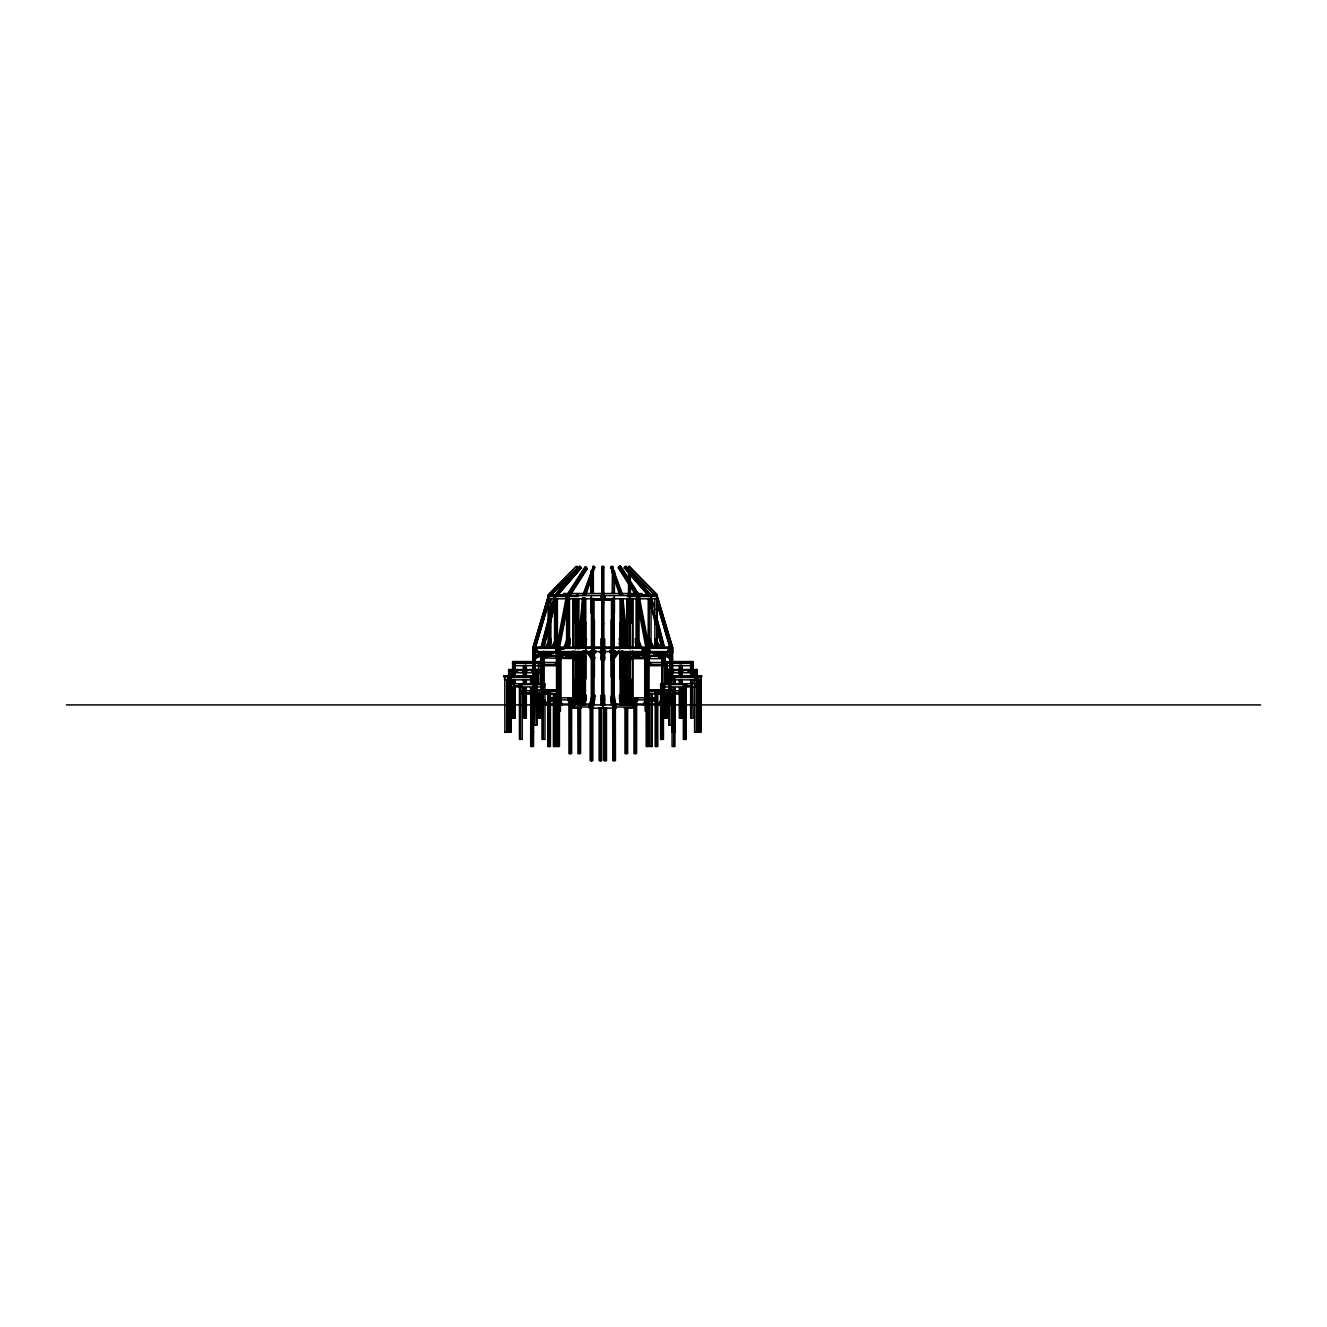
<?xml version="1.0" encoding="UTF-8"?>
<svg xmlns="http://www.w3.org/2000/svg" width="1327" height="1327" viewBox="0 0 1327 1327"><rect width="100%" height="100%" fill="white"/><g stroke="black" fill="none" stroke-linecap="round" stroke-linejoin="round"><path stroke-width="1.5" d="M582.951 603.022L582.968 597.432M584.908 597.432L584.494 606.804M566.546 599.306L566.579 595.574L584.759 567.276L586.352 567.276L587.28 568.736L570.046 595.574M567.21 603.022L567.259 595.574L585.439 567.276L586.6 568.736L570.444 593.899M585.671 567.276L567.492 595.574L565.733 610.586M559.513 647.443L568.105 603.022L568.155 595.574L586.352 567.276M550.042 620.041L554.47 603.022L554.537 597.432M554.985 597.432L554.47 603.022M535.245 647.443L548.466 603.022L548.549 595.574L533.172 647.443M535.444 647.443L548.615 603.022L548.698 595.574M579.683 627.489L582.769 597.565M579.186 639.564L583.2 601.562M579.766 637.458L580.181 633.477M581.209 623.508L581.823 617.519M582.852 607.534L583.266 603.553M579.202 647.443L582.802 612.477M579.484 647.443L583.084 612.477M580.314 647.443L582.735 623.839L581.906 623.839M557.224 647.443L567.492 595.574M558.982 645.469L562.631 627.771M563.179 623.839L565.236 614.368M581.773 648.322L582.852 638.751L580.961 648.322L580.927 647.443M582.553 644.491L583.299 640.659M585.688 642.583L586.451 638.751L585.622 638.751M585.854 645.917L586.451 638.751M589.42 704.902L592.157 695.331M590.25 704.902L591.311 699.445L591.311 650.678M591.079 704.902L592.157 699.445L591.311 699.445M593.982 695.846L594.927 695.331L593.849 704.902M593.783 701.071L594.927 695.331M624.005 701.286L626.012 695.331M624.884 701.071L625.631 697.239M540.736 648.322L548.831 617.519M549.876 613.522L554.039 597.565M541.466 647.443L548.748 619.51L541.615 647.443M543.108 643.446L544.667 637.458M542.892 647.443L548.532 625.797M548.101 629.728L543.241 648.322M549.992 621.948L554.57 604.913M543.921 647.443L548.549 629.728M550.075 623.839L555.018 604.913M533.122 675.592L532.956 647.443L548.499 595.574M535.677 645.469L547.139 606.804M582.984 594.695L593.484 566.397L592.024 573.612M583.814 594.695L593.484 566.397M584.079 594.695L594.596 566.397L592.472 575.52M584.809 594.695L590.714 577.444M585.091 594.695L590.979 577.444M592.29 573.612L593.766 566.397M585.92 594.695L591.162 579.352M612.46 573.612L611.001 566.397L620.505 594.695M620.787 594.695L611.614 567.856L612.112 566.397L622.612 594.695M621.617 594.695L612.444 567.856L612.941 566.397M563.676 648.322L567.226 638.751M564.224 647.443L564.323 648.322L567.044 641.074M565.883 648.322L570.162 638.751L570.162 642.865L568.138 648.322M566.612 648.322L570.162 638.751M568.354 645.917L570.162 642.865M577.776 651.972L586.07 659.834L586.07 657.462L580.828 652.751M581.01 701.071L583.15 695.331M580.264 704.902L582.951 697.654M581.79 704.902L586.07 695.331L586.07 699.445L584.062 704.902M582.52 704.902L586.07 695.331M583.382 704.902L586.07 699.445M646.149 658.656L648.007 657.877M643.23 704.902L646.796 695.331M643.91 704.902L646.614 697.654M644.773 704.902L646.796 699.445M645.453 704.902L645.768 704.023M551.103 648.322L556.345 638.751L551.551 648.322L551.584 647.443M553.177 648.322L555.897 642.865L555.897 638.751M574.359 701.286L577.776 695.331L576.183 698.516M574.608 704.902L577.345 699.445L577.345 695.331M575.055 704.902L577.776 699.445M653.266 651.972L652.884 652.751L663.533 659.834M661.742 658.656L663.152 657.877L662.77 658.656M658.308 704.902L661.924 697.654M658.739 704.902L661.145 700.109M659.768 704.902L661.592 701.286M664.313 695.846L665.009 695.331L660.216 704.902M660.365 704.902L660.813 704.023M660.813 704.902L661.244 704.023M663.036 702.497L665.009 699.445L662.72 704.023M544.783 648.322L548.416 641.936M550.091 639.249L550.373 642.865M545.281 648.322L550.887 638.751L550.887 642.865L547.636 648.322M550.887 638.751L545.447 648.322L545.596 647.443M573.297 698.516L575.271 695.331L575.271 699.445L572.169 704.902M571.539 701.883L575.271 695.331M572.518 704.023L575.105 699.445M660.962 651.972L660.514 652.751L671.047 658.822M666.668 704.902L672.109 695.331L666.817 704.902M667.182 704.902L670.815 698.516M669.024 704.902L672.109 699.445M669.521 704.902L670.035 704.023M669.687 704.902L670.235 693.872M579.219 657.18L581.84 652.751M583.216 653.697L579.567 659.834L580.413 659.834M611.498 659.834L610.669 657.462L612.527 654.311M610.669 659.834L612.775 656.284M613.804 654.924L615.562 651.972M616.242 652.751L613.439 657.462L617.072 652.751M617.088 653.697L614.003 657.877M613.439 659.834L618.482 652.751M574.923 585.506L577.079 582.155M579.236 578.804L582.47 573.778M570.212 593.899L585.307 570.411M635.55 594.695L618.299 567.856L619.245 566.397L620.82 566.397L639.017 594.695L638.984 602.574M618.299 567.856L620.14 566.397L638.337 594.695M619.891 567.856L620.82 566.397M558.12 594.695L581.342 567.856L580.081 566.397L554.553 595.574M556.278 593.202L573.198 573.845M556.876 593.202L564.605 584.262M567.193 581.292L572.352 575.337M557.075 594.695L581.342 567.856M557.522 594.695L580.762 567.856L579.501 566.397M557.672 594.695L580.911 567.856L579.65 566.397M647.476 594.695L624.237 567.856L625.498 566.397L651.043 595.574M626.095 566.397L624.685 567.856L647.924 594.695M624.237 567.856L626.543 566.397M548.35 598.809L548.35 594.695L576.416 566.397L578.008 567.856L551.368 594.695M551.219 594.695L578.008 567.856M627.787 567.856L654.228 594.695L627.588 567.856L629.23 566.397L656.882 594.695L656.882 647.443M629.38 566.397L627.588 567.856M559.165 655.107L561.785 652.751M563.726 652.37L558.12 657.462L564.058 652.751M560.492 656.284L565.534 651.756M559.165 657.877L565.733 651.972L558.12 659.834L566.695 652.751L571.257 655.787M624.768 652.751L619.51 657.462L624.121 653.929M627.422 652.751L619.51 659.834L629.18 651.756M625.448 655.521L629.396 651.972L629.595 704.023M623.093 658.656L621.235 657.877L623.093 658.656L629.678 652.751M622.446 659.834L630.342 652.751M541.034 659.834L540.587 657.462L547.653 652.751M546.691 653.68L540.587 657.462M543.473 656.517L547.719 653.68M545.015 656.848L549.66 653.747M540.587 659.834L551.667 652.751L551.286 651.972M543.572 658.822L553.143 652.453M544.02 658.822L553.143 652.751M632.05 654.626L634.887 652.751M632.498 654.626L635.334 652.751M632.614 654.924L635.567 652.967M541.001 652.751L532.807 657.462L532.807 659.834L545.563 652.453M541.516 652.751L533.321 657.462L533.321 659.834L545.579 652.751L544.999 651.972L534.565 657.877L535.345 658.656L534.565 657.877M638.37 652.751L630.474 657.462M632.448 656.517L637.424 653.68M639.116 653.747L632.067 657.877L632.515 658.656L641.372 653.763M634.107 656.898L637.474 654.924M641.323 653.481L630.474 659.834M593.982 567.856L592.655 566.397M594.264 567.856L595.093 567.856M602.939 567.856L603.835 567.856M610.503 567.856L611.332 567.856M611.614 567.856L612.444 567.856M587.28 568.736L584.759 567.276M612.477 570.826L612.178 593.053M548.35 594.695L565.202 594.695M601.761 594.695L603.835 594.695M639.017 594.695L629.529 594.695L629.529 595.574M641.14 594.695L657.247 594.695L657.247 596.453L640.642 596.453M548.184 595.574L657.396 595.574M548.35 596.453L564.954 596.453M566.579 596.453L578.108 596.453M601.761 596.453L603.835 596.453M627.489 596.453L639.017 596.453M548.698 598.809L601.761 598.809M602.939 598.809L656.882 598.809M592.19 599.257L602.309 599.257M603.271 599.257L613.389 599.257M592.19 599.704L602.309 599.704M603.271 599.704L613.389 599.704M592.19 600.136L602.309 600.136M603.271 600.136L613.389 600.136M566.529 603.022L568.105 603.022M602.939 603.022L603.835 603.022M647.46 689.808L647.46 647.443L637.424 595.574L637.491 603.022L638.901 606.804M650.678 603.022L655.057 618.15M672.424 647.443L656.882 595.574L656.981 603.022L670.467 648.322M593.351 613.256L591.112 613.256L591.112 597.084M612.178 613.256L614.418 613.256L614.418 597.084M628.55 613.256L630.342 613.256M592.157 620.024L594.396 620.024L594.396 676.621L592.157 676.621M613.439 620.024L611.2 620.024L611.2 676.621L613.439 676.621M627.804 620.024L626.012 620.024L626.012 648.322M574.757 622.396L575.984 622.396M577.776 622.396L579.584 622.396L579.584 648.654M583.814 622.396L585.97 622.396L585.97 678.976L583.814 678.976M620.19 622.396L619.626 648.654M629.612 622.396L630.839 622.396M562.499 623.839L564.075 623.839M580.811 623.839L581.641 623.839M602.939 623.839L603.835 623.839M622.844 623.839L623.673 623.839M623.955 623.839L624.785 623.839M641.522 623.839L643.097 623.839M656.102 623.839L662.704 647.443M601.761 638.751L600.882 638.751L600.882 659.834L601.761 659.834M603.835 638.751L604.714 638.751L604.714 659.834L603.835 659.834M619.145 638.751L620.306 644.69M637.441 648.322L635.417 642.865L635.417 638.751L639.714 648.322M648.223 638.751L648.223 642.865M654.476 648.322L649.251 638.751L653.133 646.514M657.81 648.322L654.709 642.865L654.709 638.751L660.299 648.322M555.897 642.865L553.608 648.322L553.707 647.443M585.622 642.865L586.451 642.865M600.882 642.865L601.761 642.865M652.42 648.322L649.251 642.865L651.972 648.322L651.905 647.443M654.709 642.865L657.446 647.443M532.956 647.443L603.835 647.443M604.1 647.443L672.623 647.443L672.623 675.592M672.789 648.322L532.807 648.322L532.807 652.751M532.956 649.202L537.302 649.202M556.544 649.202L563.975 649.202M601.761 649.202L603.835 649.202M641.621 649.202L649.052 649.202M668.294 649.202L672.623 649.202M533.471 650.678L537.601 650.678M555.864 650.678L555.184 652.751M558.8 650.678L559.48 652.751M600.882 650.678L600.003 652.751L601.761 652.751M604.714 650.678L605.593 652.751L603.835 652.751M642.218 650.678L646.796 650.678M649.732 650.678L650.396 652.751M667.979 650.678L672.109 650.678M672.789 650.678L672.623 652.751M556.312 651.557L536.158 651.557L536.174 647.443M600.949 651.557L560.575 651.557L560.624 647.443M603.802 651.557L644.806 651.557M648.737 651.557L669.322 651.557L669.239 647.443M532.658 652.751L592.273 652.751M594.081 652.751L595.757 652.751L595.757 650.678M546.741 655.389L557.075 655.389M562.466 655.389L568.603 655.389M636.977 655.389L643.131 655.389M647.626 655.389L663.334 655.389M540.686 656.284L556.842 656.284M648.754 656.284L660.879 656.284M663.583 656.284L664.91 656.284M556.544 657.462L556.544 659.834M559.845 657.462L572.136 657.462M570.262 652.751L577.776 657.462L570.71 652.751M586.07 657.462L580.148 652.751M591.311 657.462L592.157 657.462L589.354 652.751M594.081 657.462L594.927 657.462L594.081 659.834M600.882 657.462L601.761 657.462M603.835 657.462L604.714 657.462M610.669 657.462L614.301 652.751L614.268 650.678M627.804 657.462L627.804 659.834M632.879 657.462L645.171 657.462M641.538 652.751L647.46 657.462L642.218 652.751M649.052 659.834L649.732 657.462L643.794 652.751M664.081 652.751L672.275 657.462L672.275 659.834L659.668 652.453M627.406 657.877L625.316 658.656L627.256 658.656M574.11 658.64L542.428 657.877L543.838 658.656M578.34 658.656L580.281 658.656M631.486 658.64L647.725 658.656M649.185 658.64L663.334 658.64M670.599 658.656L663.633 653.747M577.776 659.834L577.345 657.462M625.183 659.834L626.012 659.834L623.922 656.284M541.598 661.592L512.57 661.592L512.72 675.526L512.769 663.351M663.998 661.592L693.026 661.592L693.026 675.526M512.57 662.472L556.842 662.472M647.41 662.472L693.026 662.472M512.57 663.351L540.786 663.351M664.794 663.351L693.026 663.351L692.81 675.526L692.611 661.592M542.594 664.528L555.432 664.528L555.432 662.472M663.002 664.528L650.147 664.528L650.147 662.472M514.926 665.706L541.598 665.706M542.693 665.706L556.842 665.706M647.41 665.706L663.566 665.706M666.021 665.706L692.661 665.706M665.159 669.538L696.94 669.538L696.94 676.521L696.575 669.538M508.656 670.434L536.871 670.434M668.708 670.434L696.94 670.434M511.011 672.789L540.437 672.789L540.271 669.538L508.656 669.538L508.606 732.305M665.159 672.789L696.575 672.789M533.703 676.621L503.878 676.621L503.878 675.725L533.703 675.725L533.703 683.587M536.523 676.621L536.373 679.855M627.804 676.621L626.012 676.621L626.012 654.393M669.073 676.621L669.073 679.855M671.893 676.621L701.718 676.621L701.618 675.725L671.893 675.725L671.893 683.587M508.158 677.5L533.703 677.5M671.893 677.5L697.421 677.5M508.888 678.678L507.959 678.678L508.009 675.725M574.757 678.976L575.984 678.976M577.776 678.976L579.584 678.976M620.19 678.976L619.626 652.702M629.612 678.976L630.839 678.976M536.523 679.855L504.592 679.855L504.525 675.725M672.922 679.855L701.004 679.855L701.071 675.725M509.203 683.687L544.966 683.687L544.966 739.388L542.146 739.388L542.063 655.306M696.393 683.687L660.63 683.687L660.63 739.388L663.45 739.388L663.45 684.566M519.438 684.566L544.966 684.566M660.63 684.566L686.159 684.566M519.72 685.744L513.333 685.744L513.333 683.687M684.765 685.744L692.246 685.744L692.246 683.687M509.203 686.922L543.937 686.922M662.107 686.922L696.393 686.922M530.7 689.874L559.413 689.874M646.183 689.874L674.896 689.874M520.466 690.753L559.413 690.753M646.183 690.753L685.13 690.753M530.7 691.649L535.809 691.649M547.802 691.649L559.413 691.649M646.183 691.649L657.794 691.649M672.656 691.649L674.896 691.649M532.094 692.827L524.613 692.827L524.613 690.753M548.217 692.827L535.328 692.827L535.328 690.753M657.064 692.827L670.268 692.827L670.268 690.753M674.614 692.827L680.983 692.827M520.466 694.004L557.473 694.004M648.123 694.004L685.13 694.004M533.471 695.331L538.928 704.902M601.761 695.331L600.882 695.331L600.882 704.902M603.835 695.331L604.714 695.331L604.714 704.902M611.747 704.902L610.669 699.445L611.498 695.331M602.989 704.902L602.989 708.154L616.275 708.154L614.268 695.331L613.439 695.331L615.346 704.902L615.446 760.603L612.792 760.603L612.676 704.902M621.534 704.902L619.51 699.445L619.51 695.331L623.79 704.902M628.782 695.331L627.804 695.331L629.877 699.462M630.474 695.331L634.87 703.31M549.726 697.836L580.596 697.836L580.596 753.537L577.942 753.537L577.942 708.867M625 697.836L655.853 697.836M568.968 698.715L580.596 698.715M625 698.715L636.612 698.715M594.081 699.445L594.927 699.445M600.882 699.445L601.761 699.445M603.835 699.445L604.714 699.445M610.669 699.445L612.56 704.902M625.183 699.445L626.012 699.445M569.233 699.893L552.032 699.893L552.032 697.836M635.401 699.893L653.564 699.893L653.564 697.836M549.726 701.071L560.243 701.071M578.655 701.071L568.138 701.071L568.138 697.836M626.941 701.071L637.441 701.071L637.441 697.836M645.353 701.071L655.853 701.071M594.081 704.023L532.956 704.023L532.807 732.305M600.882 704.023L604.714 704.023M611.498 704.023L649.052 704.023M650.263 704.023L672.623 704.023M66.35 704.902L1260.65 704.902M590.15 705.782L592.804 705.782M613.505 705.782L615.446 705.782M590.78 706.976L573.198 706.976L573.198 704.902M614.219 706.976L632.382 706.976L632.382 704.902M570.909 708.154L581.425 708.154M624.171 708.154L634.671 708.154M559.115 711.09L560.442 711.09L560.442 658.308M647.377 711.09L645.154 711.09L645.154 658.308M538.397 693.805L538.397 718.172L543.174 718.172M662.405 718.172L667.182 718.172M508.656 725.239L509.021 669.538M536.871 669.538L536.871 725.239L534.482 725.239L534.482 704.936M668.708 725.239L671.097 725.239L671.097 704.936M504.741 732.305L507.13 732.305L506.931 679.524M531.314 732.305L530.568 687.651M531.911 732.305L533.703 732.305M672.341 732.305L671.893 687.651M674.862 732.305L675.012 687.651M698.45 679.524L698.45 732.305L700.855 732.305L700.789 675.725M664.744 652.751L671.18 656.517M664.23 652.751L672.275 657.462M567.077 652.751L575.271 657.462L575.271 659.834L564.688 653.73M566.563 652.751L573.148 656.517M566.795 653.946L573.513 657.877M566.115 653.747L571.39 656.848M563.909 653.481L574.757 659.834M657.927 652.751L665.009 657.462L658.905 653.68M654.36 652.751L665.009 659.834L653.481 652.453M652.436 652.751L663.085 659.834M571.738 652.751L574.574 654.626M644.474 652.751L649.732 657.462M642.749 653.166L646.697 656.699M642.467 653.929L645.104 656.284M638.469 651.756L647.46 659.834L638.884 652.751M578.174 652.751L586.07 659.834M574.823 651.756L583.814 659.834M575.238 652.751L583.15 659.834M629.18 566.397L657.247 594.695M577.643 567.856L576.2 566.397L548.698 594.695L548.698 647.443M637.706 579.799L650.595 594.695M637.557 579.799L650.446 594.695M637.109 579.799L642.268 585.754M646.133 590.216L648.721 593.202M625.266 567.856L648.505 594.695M624.835 567.856L648.074 594.695M579.053 566.397L580.314 567.856M619.925 566.397L638.105 594.695M619.245 566.397L637.424 594.695L637.424 647.443M619.211 567.856L636.462 594.695M618.979 567.856L636.23 594.695M590.598 652.934L592.555 656.235M589.47 652.038L591.427 655.339M591.593 657.877L588.093 651.972L592.157 659.834L587.115 652.751M656.517 640.775L660.813 648.322M656.119 640.344L660.664 648.322M654.709 638.751L660.149 648.322L660.166 647.443M630.474 699.445L633.576 704.902M630.325 699.445L633.427 704.902M533.719 696.924L538.414 704.902M536.423 704.902L533.321 699.445L536.572 704.902L536.722 725.239M535.411 704.023L536.058 704.902M629.844 698.516L628.252 695.331L628.252 699.445L630.972 704.902M627.804 699.445L630.541 704.902L630.474 651.242M629.064 704.023L629.512 704.902M544.899 700.109L547.288 704.902M545.032 701.286L546.84 704.902M542.627 698.516L540.587 695.331L545.38 704.902L544.783 704.023M543.307 704.023L540.587 699.445L543.307 704.902M639.216 641.074L641.92 648.322M638.387 640.659L641.273 648.322M635.417 638.751L638.984 648.322M636.661 644.391L637.706 648.322M623.308 697.654L625.332 703.094M622.479 697.239L625.332 704.902M619.51 695.331L623.06 704.902M620.754 700.971L621.882 704.023M558.982 695.846L562.349 704.902M559.546 699.163L561.669 704.902M559.364 700.971L560.823 704.902M556.726 695.846L555.864 695.331L555.864 699.445M559.812 704.023L560.143 704.902M557.556 704.023L557.887 704.902M612.112 566.397L614.683 573.944M616.624 579.6L621.136 592.804M613.771 577.444L619.676 594.695M657.097 595.574L672.623 647.443M657.893 604.913L670.5 647.443M656.981 603.022L670.052 648.322M651.557 597.565L654.675 609.541M656.235 615.529L664.562 647.443M664.114 647.443L656.318 617.519L663.981 647.443M656.251 619.51L657.81 625.498M651.507 606.804L655.107 620.041M656.981 627.771L662.256 647.443M651.076 606.804L655.024 621.948M656.533 627.771L661.659 647.443M623.109 640.659L624.635 648.322L624.702 647.443M623.043 644.391L623.823 648.322M619.145 642.865L620.207 648.322M614.517 704.902L613.439 699.445L614.268 695.331M581.16 699.163L579.567 695.331L580.397 699.462M649.052 647.443L639.017 595.574L639.067 603.022M648.372 647.443L638.337 595.574L638.37 601.164M648.14 647.443L638.105 595.574L638.154 601.164M638.387 603.022L639.116 606.804M640.958 616.259L642.052 621.948M642.417 623.839L643.18 627.771M643.943 631.702L646.979 647.443M639.631 610.586L641.82 621.948M642.185 623.839L642.948 627.771M643.711 631.702L646.763 647.443M637.491 603.022L646.067 648.322M623.027 599.555L626.51 633.477M623.027 606.804L627.007 645.469M622.944 609.541L623.358 613.522M624.387 623.508L625.199 631.486M626.029 639.465L626.444 643.446M623.375 618.15L626.394 647.443M623.093 618.15L626.112 647.443M623.043 625.797L625.282 647.443M651.059 597.432L651.109 603.022M701.485 675.725L701.353 676.621M700.706 675.725L700.639 732.305M700.44 675.725L700.341 679.855M699.91 675.725L699.91 676.621M699.561 675.725L699.561 676.621M698.815 732.305L698.815 679.524L698.616 732.305M698.599 675.725L698.599 676.621M697.869 676.621L697.869 679.855M697.571 675.725L697.421 732.305L694.602 732.305L694.552 670.434M696.426 669.538L696.426 672.789M696.393 675.725L696.393 732.305M695.962 683.687L695.962 686.922M694.751 670.434L694.9 676.521M693.026 679.59L692.661 683.654M692.661 687.718L693.026 718.172L690.637 718.172L690.637 687.718M692.246 661.592L692.246 662.472M692.213 669.538L692.213 671.611M691.433 661.592L691.433 662.472M691.35 669.538L691.35 671.611M690.836 663.351L690.786 675.526M690.985 679.59L690.836 683.654M690.985 687.718L690.786 718.172M690.67 661.592L690.67 662.472M690.637 663.351L690.637 675.526M690.637 679.59L690.637 683.654M690.405 661.592L690.405 662.472M689.94 661.592L689.94 662.472M689.642 661.592L689.642 662.472M688.912 661.592L688.912 662.472M688.962 669.538L688.962 671.611M688.315 661.592L688.315 662.472M688.099 669.538L688.099 671.611M687.286 661.592L687.286 662.472M686.722 661.592L686.722 662.472M686.606 683.687L686.606 686.922M686.159 683.687L686.159 739.388L683.339 739.388L683.339 684.566M685.694 661.592L685.694 662.472M685.711 684.566L685.561 739.388M685.246 661.592L685.246 662.472M685.13 683.687L685.13 739.388M684.682 690.753L684.682 694.004M683.986 661.592L683.986 662.472M683.936 684.566L683.936 739.388M683.787 684.566L683.787 739.388M682.924 669.538L682.924 671.611M682.41 661.592L682.41 662.472M682.178 661.592L682.178 662.472M682.178 665.391L682.178 675.526M682.178 679.59L682.178 683.654M682.178 687.718L682.178 718.172L679.275 718.172L679.275 687.718M681.497 665.391L681.497 675.526M681.497 679.59L681.497 683.654M681.497 687.718L681.497 718.172M681.282 665.391L681.282 675.526M681.282 679.59L681.282 683.654M681.282 687.718L681.282 718.172M680.851 665.391L680.851 675.526M680.851 679.59L680.851 683.654M680.851 687.718L680.851 718.172M680.602 661.592L680.602 662.472M680.17 665.391L680.17 675.526M680.17 679.59L680.17 683.654M680.17 687.718L680.17 718.172M679.955 665.391L679.955 675.526M679.955 679.59L679.955 683.654M679.955 687.718L679.955 718.172M679.507 661.592L679.507 662.472M679.673 669.538L679.673 671.611M679.308 661.592L679.308 662.472M679.275 665.391L679.275 675.526M679.275 679.59L679.275 683.654M678.81 669.538L678.81 671.611M678.462 661.592L678.462 662.472M675.625 661.592L675.625 662.472M675.327 690.753L675.327 694.004M675.061 661.592L675.061 662.472M675.012 679.524L675.012 683.587M674.813 679.524L674.862 683.587M674.813 687.651L674.896 746.454L672.076 746.454L672.076 693.673M674.713 677.5L674.713 683.587M674.713 687.651L674.713 691.715M674.265 677.5L674.265 683.587M674.265 687.651L674.298 746.454M674.116 677.5L674.116 683.587M674.116 687.651L674.116 691.715M673.635 669.538L673.635 671.611M673.685 677.5L673.685 683.587M673.685 687.651L673.851 746.454M673.419 690.753L673.419 694.004M672.673 689.874L672.673 690.753M672.275 647.443L672.275 675.592M672.109 648.322L672.109 652.751L609.839 652.751L609.839 650.678M671.96 650.678L671.96 652.751M671.08 689.874L671.08 690.753M670.599 651.242L670.599 689.808M670.599 693.872L670.599 699.959M670.45 651.242L670.384 689.808M670.384 693.872L670.45 699.959M670.235 651.242L670.235 689.808M670.002 647.443L670.002 648.322M669.604 647.443L669.654 648.322M669.521 669.538L669.521 671.611M669.505 689.874L669.588 690.753M669.19 647.443L669.19 648.322M669.073 669.538L669.073 725.239M668.825 647.443L668.775 648.322M668.708 669.538L668.874 725.239M668.41 647.443L668.559 651.557M668.559 669.538L668.559 672.789M668.261 647.443L668.377 648.322M668.012 647.443L667.962 648.322M667.547 647.443L667.597 648.322M667.199 647.443L667.149 648.322M667.182 663.351L667.033 683.654M667.182 693.805L667.033 718.172L666.834 693.805M666.784 647.443L666.735 648.322M666.983 663.351L666.834 683.654M666.536 689.874L666.486 690.753M666.37 647.443L666.32 648.322M666.187 661.592L666.187 662.472M666.054 647.443L665.905 648.322M665.972 689.874L665.972 690.753M665.557 647.443L665.557 648.322M665.441 661.592L665.441 662.472M665.159 661.592L665.159 683.654M665.159 693.805L665.325 718.172M664.877 647.443L664.877 648.322M664.91 655.389L664.794 683.654M664.794 693.805L664.96 718.172M664.727 647.443L664.727 648.322M664.562 655.306L664.562 689.808M664.562 693.872L664.562 704.902M664.23 656.284L664.412 662.472M664.396 689.874L664.396 690.753M663.998 703.957L663.998 718.172M663.699 647.443L663.699 648.322M663.865 689.874L663.865 690.753M663.55 647.443L663.55 648.322M663.318 703.957L663.318 718.172M663.002 684.566L662.853 739.388M662.77 653.266L662.687 684.699M662.521 647.443L662.372 648.322M662.405 684.566L662.405 739.388M662.273 689.874L662.273 690.753M661.742 653.266L662.007 684.699M661.742 662.472L661.742 665.706M661.194 647.443L661.344 648.322M661.211 684.566L661.211 739.388M661.062 684.566L661.062 739.388M660.017 647.443L660.017 648.322M660.017 689.874L660.017 690.753M659.171 647.443L658.988 648.322M658.839 647.443L658.839 648.322M658.623 690.753L658.623 694.004M658.076 689.874L658.076 690.753M657.794 647.443L657.661 648.322M657.794 689.874L657.794 746.454L655.156 746.454L655.156 691.649M657.047 604.614L657.247 643.363M656.965 691.649L656.965 746.454M656.732 595.574L656.732 598.809M656.616 647.443L656.616 648.322M656.683 691.649L656.683 746.454M656.483 647.443L656.483 648.322M655.986 691.649L655.986 746.454M655.853 689.874L655.853 746.454M655.438 647.443L655.438 648.322M655.621 689.874L655.621 690.753M655.289 647.443L655.289 648.322M655.289 689.874L655.322 690.753M654.858 598.494L654.858 648.322M655.024 697.836L655.024 701.071M654.36 689.874L654.36 690.753M654.111 647.443L654.261 648.322M653.332 647.443L653.332 648.322M653.266 689.874L653.266 690.753M653.266 697.836L653.266 699.893M653.083 647.443L652.934 648.322M652.768 689.874L652.768 690.753M652.171 693.673L652.171 746.454L649.351 746.454L649.351 693.673M651.739 693.673L651.59 746.454M651.043 598.494L651.043 647.443M651.142 693.673L651.142 746.454M650.728 662.472L650.728 664.528M650.346 697.836L650.346 699.893M649.998 594.695L649.998 595.574M649.931 689.874L649.931 690.753M650.031 697.836L650.031 699.893M649.699 638.751L649.699 642.865M649.732 648.322L649.732 652.751M649.351 689.874L649.351 690.753M649.251 598.494L648.903 690.753M649.052 693.872L649.052 704.902M648.803 647.443L648.803 598.494L648.687 643.363M648.82 691.649L648.82 746.454L646.183 746.454L646.116 650.678M648.24 598.494L648.24 643.363M648.372 649.202L648.339 690.753M648.372 693.872L648.372 704.023M648.14 649.202L648.123 690.753M647.991 691.649L647.991 746.454M647.725 691.649L647.725 746.454M647.112 697.836L647.112 699.893M647.045 649.202L646.879 746.454M646.747 655.306L646.548 647.443L646.531 648.322M646.796 657.462L646.813 699.893M646.73 702.978L646.73 711.09M646.315 651.242L646.315 655.306M645.834 647.443L645.834 648.322M645.818 658.308L645.818 698.914M645.818 702.978L645.818 711.09M645.652 651.242L645.652 655.306M645.42 651.242L645.42 701.983M645.138 594.695L645.138 595.574M644.939 647.443L644.939 648.322M644.789 594.695L644.789 595.574M644.723 647.443L644.74 701.983M644.507 648.322L644.507 651.557M644.258 647.443L644.258 648.322M643.131 647.443L643.131 648.322M642.915 647.443L642.915 648.322M642.152 647.443L642.152 648.322L641.986 647.443M642.036 595.574L642.036 593.517L563.56 593.517L563.56 595.574M640.609 647.443L640.609 648.322M640.211 647.443L640.211 648.322M639.929 647.443L639.929 648.322M639.68 595.574L639.68 598.809M639.514 655.389L639.514 657.462M638.984 610.735L638.984 647.443M638.95 655.389L638.95 657.462M638.304 647.443L638.304 596.453L637.988 648.322M636.744 595.574L636.744 598.809M636.612 697.836L636.612 753.537L633.974 753.537L633.974 708.867M636.097 598.494L636.048 648.322M635.782 647.443L635.799 648.322M635.782 698.715L635.782 753.537M635.583 647.443L635.5 648.322M635.517 698.715L635.517 753.537M635.268 647.443L635.301 648.322M635.185 647.443L635.185 648.322M634.671 697.836L634.804 753.537M634.107 647.443L634.107 648.322M633.825 648.322L633.875 647.443L633.56 648.322M633.974 698.715L633.842 708.154M632.714 598.809L632.863 648.322M632.863 651.242L632.714 697.936M632.664 598.809L632.515 647.758M632.515 651.242L632.664 697.936M632.166 647.443L632.166 648.322M631.917 647.443L631.901 648.322M631.353 647.443L631.387 648.322M631.105 594.695L631.105 595.574M631.071 647.443L631.071 648.322M630.839 704.902L630.839 679.656L630.624 704.023M630.342 593.053L630.342 570.826L629.579 593.053M630.342 597.084L630.474 648.654M630.209 647.443L630.209 648.322M629.579 597.084L629.612 648.654M629.313 570.826L629.313 578.904M629.313 582.935L629.313 593.053M629.131 598.494L629.131 622.96L629.015 612.775M629.28 647.443L629.164 648.322M629.031 647.443L628.849 648.322M628.567 612.775L628.567 622.96M628.782 679.524L628.782 699.445M628.55 570.826L628.55 578.904M628.55 582.935L628.55 593.053M628.417 593.517L628.401 595.574M628.567 679.656L628.567 697.936M627.787 598.494L627.837 648.322M627.804 653.266L627.804 704.902M627.489 648.322L627.356 598.494M627.654 698.715L627.654 704.803M627.654 708.867L627.654 753.537L625 753.537L625 708.867M627.372 653.266L627.372 704.023M627.041 620.024L626.908 648.322M627.041 654.393L627.041 676.621M626.941 697.836L626.941 698.715M626.775 598.494L626.808 648.322M626.775 655.306L626.808 704.803M626.808 708.867L626.808 753.537M626.41 657.329L626.41 697.936M626.543 698.715L626.543 704.803M626.543 708.867L626.543 753.537M626.145 657.329L626.344 699.445M625.614 648.322L625.631 647.443L625.382 648.322M625.714 698.715L625.714 704.803M625.714 708.867L625.714 753.537M625.316 657.329L625.481 699.959M625.183 657.329L625 704.803M624.42 647.443L624.453 648.322M624.304 647.443L624.304 648.322M624.304 657.329L624.304 699.959M623.723 647.443L623.773 648.322M623.574 647.443L623.574 648.322M623.093 598.809L623.275 648.322M623.093 651.242L623.093 704.023M622.728 647.443L622.579 648.322M622.413 598.809L622.479 648.322M622.413 651.242L622.413 704.023M622.214 647.443L622.214 648.322M622.197 651.242L622.197 704.023M621.55 598.809L621.55 647.758M621.517 651.242L621.517 704.023M620.638 647.443L620.638 648.322M620.306 647.443L620.356 648.322M620.008 598.494L620.19 648.654M620.19 651.242L620.19 704.902M619.974 647.443L619.991 648.322M619.311 647.443L619.311 648.322M619.012 647.443L619.012 648.322M618.83 650.678L618.83 652.751M617.984 647.443L617.951 648.322M617.768 647.443L617.768 648.322M616.955 647.443L616.955 648.322M616.657 647.443L616.657 648.322M616.358 647.443L616.358 648.322M615.927 648.322L615.562 647.443M615.031 647.443L615.031 648.322M615.098 650.678L615.098 652.751M614.783 647.443L614.783 648.322M614.583 647.443L614.583 648.322M614.6 705.782L614.6 760.603M614.418 593.053L614.418 570.826L614.119 593.053M614.301 647.443L614.301 648.322M614.268 657.462L614.268 659.834M614.335 705.782L614.335 760.603M614.119 597.084L614.119 648.322M614.152 651.242L614.152 704.023M613.737 647.443L613.737 648.322M613.621 760.603L613.406 598.494L613.323 704.023M613.041 598.494L613.041 620.92M613.041 675.592L613.041 704.023M612.576 598.494L612.576 647.443M612.61 651.242L612.61 704.023M612.328 647.443L612.328 598.494L612.211 648.322M612.328 704.023L612.328 651.242L612.211 695.895M611.946 647.443L611.946 648.322M611.498 598.494L611.498 704.902M611.133 647.443L610.884 648.322M610.669 650.678L610.669 652.751M609.873 647.443L609.873 648.322M609.574 647.443L609.574 648.322M609.309 647.443L609.309 648.322M609.043 647.443L609.193 648.322M608.811 647.443L608.811 648.322M608.529 647.443L608.529 648.322M607.517 647.443L607.517 648.322M607.219 647.443L607.102 648.322M606.821 647.443L606.821 648.322M606.456 647.443L606.456 648.322M606.472 707.822L606.472 760.603L603.818 760.603L603.818 707.822M606.174 647.443L606.174 648.322M605.643 707.822L605.643 760.603M605.361 707.822L605.361 760.603M605.162 647.443L605.162 648.322M604.93 595.574L604.93 598.809M604.863 647.443L604.863 648.322M604.714 595.574L604.714 598.809M604.531 707.822L604.531 760.603M603.835 704.902L603.835 566.397L602.939 566.397L602.939 594.695M602.939 595.574L602.939 647.443M602.939 649.202L602.939 704.023M602.64 594.695L602.64 566.397L601.761 566.397L601.761 704.902M602.64 595.574L602.64 647.443M602.64 649.202L602.64 704.023M602.591 704.902L602.591 708.154L589.321 708.154L589.321 704.902M601.761 707.822L601.761 760.603L599.124 760.603L599.124 707.822M601.745 647.443L601.745 648.322M601.446 647.443L601.446 648.322M601.065 707.822L600.932 760.603M600.882 595.574L600.882 598.809M600.667 707.822L600.667 760.603M600.451 647.443L600.451 648.322M600.152 647.443L600.152 648.322M600.235 707.822L600.235 760.603M599.953 707.822L599.953 760.603M599.389 647.443L599.389 648.322M599.091 647.443L599.091 648.322M598.809 647.443L598.809 648.322M598.527 647.443L598.527 648.322M598.079 647.443L598.079 648.322M597.797 647.443L597.797 648.322M597.034 647.443L597.034 648.322M596.735 647.443L596.586 648.322L596.304 647.443M595.723 647.443L595.723 648.322M595.441 647.443L595.441 648.322M594.927 650.678L594.927 652.751M594.678 647.443L594.678 648.322M594.048 598.494L594.081 704.902M593.351 593.053L593.351 570.826L591.112 570.826L591.112 593.053M593.219 598.494L593.219 620.92M593.252 675.592L593.252 704.023M593.053 570.826L593.053 593.053M592.987 598.494L592.987 620.92M592.987 675.592L592.987 704.023M592.92 704.902L592.92 708.154M592.804 707.822L592.804 760.603L590.15 760.603L590.15 704.902M592.456 620.024L592.456 676.621M592.273 598.494L592.091 760.603M591.875 647.443L592.008 648.322M591.958 705.782L591.958 760.603M591.693 705.782L591.693 760.603M591.411 570.826L591.411 593.053M591.411 597.084L591.444 648.322M591.261 705.782L591.261 760.603M591.013 647.443L591.013 648.322M590.979 705.782L590.979 760.603L590.863 707.822M590.714 647.443L590.714 648.322M590.532 647.443L590.532 648.322M590.482 650.678L590.482 652.751M589.934 647.443L589.951 648.322M589.669 647.443L589.636 648.322M589.205 647.443L589.205 648.322M588.989 647.443L588.989 648.322M588.657 647.443L588.657 648.322M588.359 647.443L588.359 648.322M587.728 647.443L587.844 648.322M587.579 647.443L587.446 648.322L587.181 647.443M586.75 650.678L586.75 652.751M586.302 647.443L586.302 648.322M586.003 647.443L586.003 648.322M586.07 650.678L586.07 652.751M585.622 598.494L585.622 622.96M585.506 647.443L585.638 648.322M585.406 598.809L585.406 648.654M585.406 651.242L585.406 704.902M584.908 598.494L584.908 622.96M584.991 647.443L584.991 648.322M584.792 598.494L584.726 647.758M584.726 651.242L584.726 695.895M584.726 699.959L584.726 704.023M584.543 598.494L584.527 647.758M584.494 651.242L584.494 701.983M584.079 598.809L584.079 647.758M584.079 651.242L584.079 704.023M583.399 598.809L583.416 648.322M583.399 651.242L583.399 704.023M583.017 598.494L583.15 648.322M583.167 651.242L583.167 704.023M582.868 647.443L582.868 648.322M582.52 598.809L582.553 648.322M582.487 651.242L582.487 704.023M582.337 647.443L582.337 648.322M581.989 647.443L581.989 648.322M581.591 647.443L581.591 648.322M581.309 648.322L581.309 647.443L581.209 648.322M581.292 657.329L581.292 699.959M580.281 657.329L580.413 697.936M580.115 647.443L580.181 648.322M580.115 659.353L580.115 697.936M579.882 698.715L579.882 704.803M579.882 708.867L579.882 753.537M579.584 656.749L579.567 697.936M579.252 657.462L579.252 659.834M579.169 679.656L579.252 699.445M578.987 647.443L578.937 648.322M578.804 679.656L579.053 704.803M579.053 708.867L579.053 753.537M578.788 598.809L578.539 648.654M578.539 654.725L578.539 678.976M578.738 679.656L578.738 695.895M578.655 697.836L578.771 704.803M578.655 708.867L578.771 753.537M578.472 679.656L578.373 704.023L578.224 679.656M578.108 647.443L578.157 648.322M577.809 593.517L577.809 595.574M577.776 598.809L577.776 648.654M577.776 652.702L577.776 704.902M577.61 647.443L577.61 648.322M577.195 593.517L577.212 595.574M576.781 647.443L576.781 648.322M576.432 598.809L576.565 623.292M576.432 647.443L576.499 648.322M576.432 679.656L576.432 695.895M576.067 595.574L576.067 596.453M576.316 647.443L576.316 648.322M576.134 679.656L576.134 695.895M575.984 598.809L575.984 648.654M575.984 652.702L575.984 697.936M575.619 622.396L575.619 648.654M575.619 652.702L575.619 678.976M575.404 647.443L575.255 648.322M575.105 598.809L575.105 648.654M575.105 651.242L575.105 704.902M574.923 598.809L574.757 623.292M574.906 679.656L574.757 695.895M574.906 699.959L574.757 704.902M574.491 595.574L574.491 596.453M574.558 647.443L574.558 648.322M574.276 647.443L574.243 648.322M573.861 647.443L573.911 648.322M573.712 647.443L573.679 648.322M573.446 647.443L573.496 648.322M573.513 704.902L573.513 706.976M573.082 598.809L573.264 648.322M573.082 651.242L573.082 697.936M572.932 598.809L572.882 647.758M572.882 651.242L572.932 697.936M572.717 647.443L572.717 648.322M572.385 647.443L572.418 648.322M572.07 647.443L571.937 648.322M571.771 647.443L571.688 648.322M571.622 698.715L571.738 708.154M571.622 708.867L571.622 753.537L568.968 753.537L568.968 697.836M571.456 647.443L571.456 648.322M570.909 697.836L570.909 753.537M570.51 698.715L570.51 753.537M570.295 647.443L570.278 648.322L569.996 647.443M570.079 698.715L570.079 753.537M569.814 647.443L569.88 648.322M569.797 698.715L569.797 753.537L569.681 700.739M569.465 598.494L569.548 648.322M568.835 595.574L568.785 647.443M568.138 645.403L568.155 595.574L558.12 647.443L558.12 689.808M567.906 647.443L567.906 648.322M567.641 647.443L567.641 648.322M567.458 596.453L567.259 647.443M566.646 655.389L566.646 657.462M566.579 598.809L566.579 595.574L556.544 647.443L556.544 689.808M566.579 606.655L566.579 647.443M565.899 595.574L565.899 598.809M566.082 655.389L566.082 657.462M565.7 647.443L565.7 648.322M565.418 647.443L565.418 648.322M564.506 593.517L564.489 595.574M564.456 647.443L564.456 648.322M563.527 647.443L563.56 648.322M562.648 647.443L562.648 648.322M562.432 647.443L562.432 648.322M561.321 647.443L561.321 648.322M561.122 655.389L561.122 658.64M560.84 647.443L560.84 648.322M560.857 657.329L560.857 704.023M560.807 594.695L560.807 595.574M560.458 594.695L560.458 595.574M560.176 657.329L560.176 701.983M559.745 647.443L559.745 648.322M559.944 657.329L559.762 711.09M559.53 647.443L559.53 648.322M559.546 658.308L559.546 711.09M559.447 649.202L559.413 746.454L556.759 746.454L556.759 691.649M558.8 648.322L558.8 652.751M558.8 657.462L558.8 659.834M558.7 691.649L558.7 746.454M558.485 697.836L558.485 699.893M557.871 691.649L557.871 746.454M557.589 691.649L557.589 746.454L557.44 649.202M557.373 598.494L557.373 639.282M557.224 649.202L557.224 689.808M557.224 693.872L557.224 704.023M556.925 598.494L556.809 647.443M556.693 689.874L556.693 690.753M556.544 693.872L556.544 704.902M556.361 598.494L556.345 648.322M556.229 689.874L556.229 690.753M556.229 693.673L556.229 746.454L553.409 746.454L553.409 693.673M555.864 648.322L555.864 652.751M555.665 689.874L555.665 690.753M555.797 693.673L555.648 746.454M555.549 697.836L555.549 699.893M555.15 604.614L555.15 647.443L555.018 598.494M555.2 689.874L555.117 690.753M555.25 697.836L555.25 699.893M554.57 598.494L554.57 647.443M554.454 693.673L554.454 746.454M554.006 693.673L554.006 746.454M553.857 693.673L553.857 746.454M552.812 689.874L552.812 690.753M552.662 648.322L552.662 647.443L552.264 648.322M552.331 689.874L552.331 690.753M552.331 697.836L552.331 699.893M552.248 647.443L552.248 648.322M551.816 647.443L551.816 648.322M551.352 647.443L551.352 648.322M551.236 689.874L551.236 690.753M550.722 598.494L550.738 648.322M550.523 598.494L550.373 648.322M550.44 691.649L550.44 746.454L547.802 746.454L547.802 689.874M550.307 647.443L550.158 648.322M550.307 689.874L550.274 690.753M549.975 689.874L549.975 690.753M549.726 689.874L549.726 746.454M549.328 691.649L549.328 746.454M549.129 647.443L548.98 648.322M548.897 691.649L548.897 746.454M548.549 606.655L548.499 645.403L548.35 606.655M548.632 691.649L548.499 746.454M547.951 647.443L547.951 648.322M547.918 689.874L547.918 690.753M547.802 647.443L547.802 648.322M547.52 689.874L547.52 690.753M546.774 647.443L546.774 648.322M546.956 690.753L546.956 694.004M546.624 647.443L546.624 648.322M545.579 689.874L545.579 690.753M545.082 689.874L545.082 690.753M544.269 647.443L544.418 648.322M544.335 689.874L544.335 690.753M543.838 651.242L543.838 683.72M543.589 658.308L543.589 662.372M543.589 666.436L543.589 684.699M543.257 653.266L543.174 739.388M543.091 647.443L543.091 648.322M542.809 653.266L542.594 739.388M542.494 703.957L542.494 718.172M541.997 656.284L541.997 662.372M541.615 655.306L541.731 690.753M541.598 693.805L541.598 718.172M541.466 655.306L541.466 689.808M541.466 693.872L541.466 704.023M541.034 647.443L541.034 648.322M541.034 653.266L541.2 690.753M541.034 693.872L541.034 704.902M540.686 655.389L540.786 683.654M540.786 693.805L540.786 718.172M540.437 661.592L540.587 683.654M540.636 693.805L540.437 718.172M540.139 661.592L540.139 662.472M540.023 647.443L540.023 648.322M539.674 647.443L539.625 648.322M539.625 689.874L539.625 690.753M539.392 661.592L539.392 662.472M539.21 647.443L539.26 648.322M539.061 689.874L539.11 690.753M538.845 647.443L538.795 648.322M538.762 683.654L538.397 663.351M538.762 718.172L538.762 693.805L538.546 718.172M538.032 647.443L537.982 648.322M537.617 648.322L537.617 647.443L537.352 648.322M537.485 689.874L537.584 690.753M537.203 647.443L537.219 648.322M536.523 669.538L536.672 700.872M536.34 647.443L536.39 648.322M536.075 669.538L536.075 671.611M536.091 689.874L536.008 690.753M535.942 647.443L535.942 648.322M535.577 647.443L535.527 648.322M535.345 651.242L535.146 689.808M535.345 693.872L535.196 704.023M534.997 651.242L534.997 689.808M534.997 693.872L534.997 704.023M534.847 704.936L534.648 725.239M534.399 661.592L534.399 662.472M534.482 670.434L534.482 700.872M534.184 661.592L534.184 662.472M533.935 647.443L533.935 648.322M533.471 648.322L533.636 652.751M533.703 687.651L533.52 746.454L530.7 746.454L530.734 687.651M533.321 647.443L533.255 732.305M533.106 677.5L533.106 683.587M533.106 687.651L532.923 746.454M532.824 669.538L532.824 671.611M532.177 690.753L532.177 694.004M531.945 669.538L531.945 671.611M531.911 677.5L531.911 683.587M531.911 687.651L531.911 691.715M531.729 689.874L531.729 746.454M531.314 677.5L531.463 683.587M531.314 687.651L531.298 746.454L531.148 691.649M530.883 677.5L530.734 683.587M530.518 661.592L530.518 662.472M530.568 679.524L530.568 683.587M530.253 690.753L530.253 694.004M529.971 661.592L529.971 662.472M527.134 661.592L527.134 662.472M526.786 669.538L526.786 671.611M526.288 661.592L526.288 662.472M526.321 665.391L526.321 675.526M526.321 679.59L526.321 683.654M526.321 687.718L526.321 718.172L523.419 718.172L523.419 687.718M526.089 661.592L526.089 662.472M525.907 669.538L525.907 671.611M525.641 665.391L525.641 675.526M525.641 679.59L525.641 683.654M525.641 687.718L525.641 718.172M525.409 665.391L525.409 675.526M525.409 679.59L525.409 683.654M525.409 687.718L525.409 718.172M524.994 661.592L524.994 662.472M524.746 665.391L524.746 675.526M524.746 679.59L524.746 683.654M524.746 687.718L524.746 718.172M523.535 669.538L523.535 671.611M523.419 661.592L523.419 662.472M523.419 665.391L523.419 675.526M523.419 679.59L523.419 683.654M523.186 661.592L523.186 662.472M522.672 669.538L522.672 671.611M522.257 684.566L522.257 739.388L519.438 739.388L519.438 683.687M521.611 661.592L521.611 662.472M520.914 690.753L520.914 694.004M520.35 661.592L520.35 662.472M520.466 683.687L520.466 739.388M520.018 684.566L520.018 739.388M519.902 661.592L519.902 662.472M519.869 684.566L519.869 739.388M518.857 661.592L518.857 662.472M518.99 683.687L518.99 686.922M518.31 661.592L518.31 662.472M517.497 669.538L517.497 671.611M517.265 661.592L517.265 662.472M516.684 661.592L516.684 662.472M516.618 669.538L516.618 671.611M515.938 661.592L515.938 662.472M515.639 661.592L515.639 662.472M515.175 661.592L515.175 662.472M514.959 663.351L514.959 675.526M514.959 679.59L514.959 683.654M514.959 687.718L514.959 718.172L512.57 718.172L512.72 687.718L512.769 718.172M514.909 661.592L514.909 662.472M514.81 663.351L514.76 675.526M514.81 679.59L514.76 683.654M514.81 687.718L514.76 718.172M514.611 663.351L514.611 675.526M514.611 679.59L514.611 683.654M514.611 687.718L514.611 718.172M514.146 661.592L514.146 662.472M514.246 669.538L514.246 671.611M514.096 683.687L514.096 685.744M513.333 661.592L513.333 662.472M513.383 669.538L513.383 671.611M512.935 661.592L512.985 662.472M512.769 683.654L512.769 679.59L512.57 683.654M510.845 670.434L510.978 732.305L508.158 732.305L508.158 675.725M510.696 670.434L510.547 732.305L510.397 687.651M510.397 677.5L510.397 683.587M509.634 683.687L509.634 686.922M509.203 675.725L509.203 732.305M507.727 676.621L507.727 679.855M506.98 675.725L506.98 676.621M506.781 679.524L506.781 732.305M506.035 675.725L506.035 676.621M505.67 675.725L505.67 676.621M505.156 675.725L505.156 676.621M504.791 675.725L504.89 732.305M504.243 675.725L504.343 676.621M504.111 675.725L503.978 676.621M553.956 599.555L551.883 607.534L554.105 599.555M582.785 657.877L584.361 657.877L582.785 657.877M653.199 605.543L651.109 597.565L653.05 605.543M696.99 732.305L696.99 677.5L696.841 732.305M668.111 690.753L668.111 689.874L667.995 690.753M662.339 683.72L662.339 653.266L662.19 683.72M650.479 690.753L650.479 689.874L650.396 690.753M633.278 648.322L633.278 647.443L633.228 648.322M630.839 623.292L630.839 598.809L630.69 623.292M629.164 697.936L629.164 679.656L629.015 697.936M618.382 648.322L618.382 647.443L618.249 648.322M578.356 623.292L578.356 598.809L578.224 623.292M542.063 648.322L542.063 647.443L541.914 648.322M538.53 648.322L538.447 647.443L538.38 648.322M536.805 648.322L536.805 647.443L536.755 648.322"/></g></svg>
